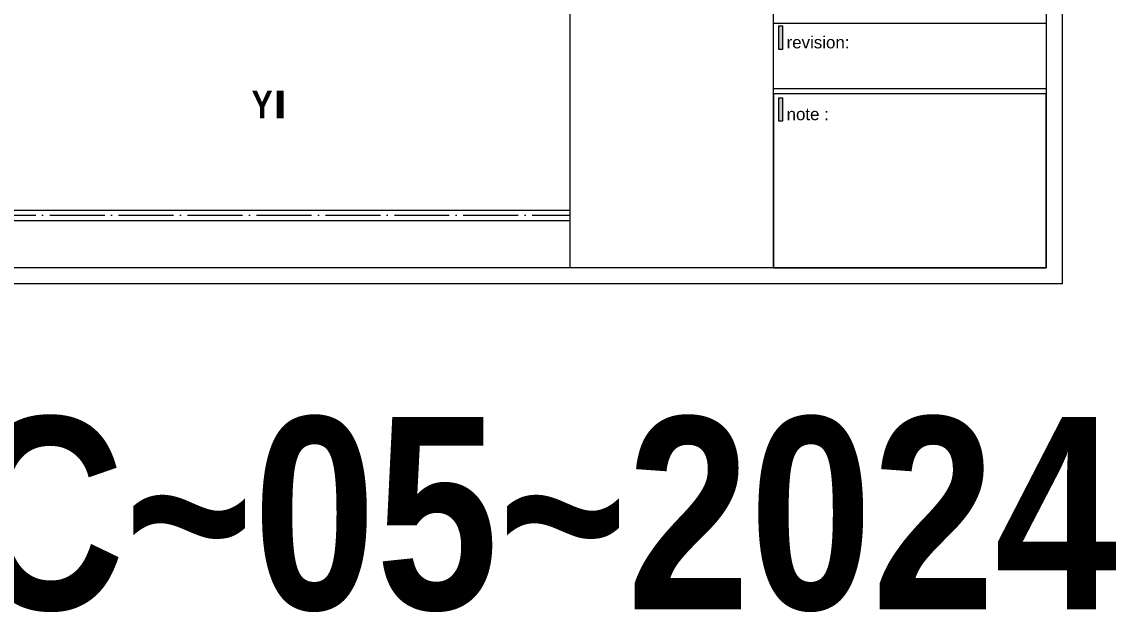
# Model space of a CAD drawing. Header units: millimetres. Extents: x 56222 to 120458, y -162468 to -121287.
# Drawn here: x 114978.2 to 115456, y -159626.2 to -159368.3 of the extents above; entities that cross this region are included whole.
import ezdxf

# ---------------------------------------------------------------- set-up
doc = ezdxf.new("R2010")
doc.units = ezdxf.units.MM
doc.header["$MEASUREMENT"] = 0
doc.linetypes.add('ACAD_ISO04W100', pattern=[30, 24, -3, 0, -3])
for name, color, linetype, lineweight in [('GROUND FLOOR', 7, 'Continuous', 9), ('SECTION', 7, 'Continuous', 9), ('X_SHEET', 7, 'Continuous', 9)]:
    doc.layers.add(name, color=color, linetype=linetype, lineweight=lineweight)
doc.styles.add("Cn_BT_0'-0", font='swissc.ttf')
doc.styles.get("Standard").update_dxf_attribs({"font": 'arial.ttf', "height": 6})

msp = doc.modelspace()

# ---------------------------------------------------------------- hatches: boundary and pattern name
at = {"layer": 'X_SHEET', "ltscale": 0.25}
h = msp.add_hatch(color=0, dxfattribs=at)
h.dxf.hatch_style = 1
h.paths.add_polyline_path([(115310.30357, -159370.08945), (115308.70151, -159370.08945), (115308.70151, -159380.39366), (115310.30357, -159380.39366)])
h = msp.add_hatch(color=0, dxfattribs=at)
h.dxf.hatch_style = 1
h.paths.add_polyline_path([(115310.30348, -159401.46239), (115308.70142, -159401.46239), (115308.70142, -159411.7666), (115310.30348, -159411.7666)])

# ---------------------------------------------------------------- linework, layer by layer
at = {"layer": 'GROUND FLOOR'}
for p, q in [((115217.43568, -159338.35958), (115217.43568, -159475.74353)), ((114721.68568, -159450.60958), (115217.43568, -159450.60958)), ((114717.18568, -159455.10958), (115217.43568, -159455.10958))]:
    msp.add_line(p, q, dxfattribs=at)
at = {"layer": 'GROUND FLOOR', "color": 1, "linetype": 'ACAD_ISO04W100'}
msp.add_lwpolyline([(115208.43568, -158990.35958), (114719.43568, -158990.35958), (114719.43568, -159452.85958), (115217.43568, -159452.85958)], dxfattribs=at)
at = {"layer": 'SECTION', "color": 5}
msp.add_lwpolyline([(115089.47268, -159404.45366, 12, 12, 0), (115092.47268, -159404.45366, 0, 0, 0), (115092.47268, -158975.95215, 12, 12, 0), (115089.47268, -158975.95215, 12, 12, 0)], format="xyseb", dxfattribs=at)
at = {"layer": 'X_SHEET'}
for points in [[(115432.49733, -159482.74353), (114665.34896, -159482.74353), (114665.34896, -158947.81072), (115432.49733, -158947.81072)], [(115425.49733, -159475.74353), (114672.34896, -159475.74353), (114672.34896, -158954.81072), (115425.49733, -158954.81072)], [(115306.35673, -158954.81072), (115425.49729, -158954.81072), (115425.49741, -159475.74353), (115306.35685, -159475.74353)], [(115306.35673, -159368.855), (115425.49734, -159368.855), (115425.49734, -159397.52841), (115306.35673, -159397.52841)], [(115425.49725, -159399.73597), (115306.35673, -159399.73597), (115306.35691, -159475.74353), (115425.49748, -159475.74353)]]:
    msp.add_lwpolyline(points, close=True, dxfattribs=at)
at = {"layer": 'X_SHEET', "color": 0, "ltscale": 0.25}
for points in [[(115308.70151, -159370.08945), (115310.30357, -159370.08945), (115310.30357, -159380.39366), (115308.70151, -159380.39366)], [(115308.70142, -159401.46239), (115310.30348, -159401.46239), (115310.30348, -159411.7666), (115308.70142, -159411.7666)]]:
    msp.add_lwpolyline(points, close=True, dxfattribs=at)

# ---------------------------------------------------------------- texts
at = {"layer": 'SECTION', "color": 5, "insert": (115078.49873, -159410.41375), "char_height": 12, "attachment_point": 7, "line_spacing_factor": 1.157143, "style": "Cn_BT_0'-0"}
msp.add_mtext('{\\fSwis721 Cn BT|b1|i0|c0|p34;Y}', dxfattribs=at)
at = {"layer": 'X_SHEET', "color": 29, "ltscale": 0.25, "char_height": 5.2801729, "attachment_point": 1}
for s, insert in [('{\\C0;revision:}', (115312.105, -159374.63766)), ('{\\C0;note :}', (115312.10491, -159406.0106))]:
    msp.add_mtext(s, dxfattribs=dict(at, insert=insert))
at = {"layer": 'X_SHEET', "color": 5, "ltscale": 0.25, "insert": (114410.94082, -159541.01137), "char_height": 84, "attachment_point": 1, "style": "Cn_BT_0'-0"}
msp.add_mtext('{\\fSwis721 Cn BT|b1|i0|c0|p34;REVISE~DEC~05~2024}', dxfattribs=at)

doc.saveas('drawing.dxf')
